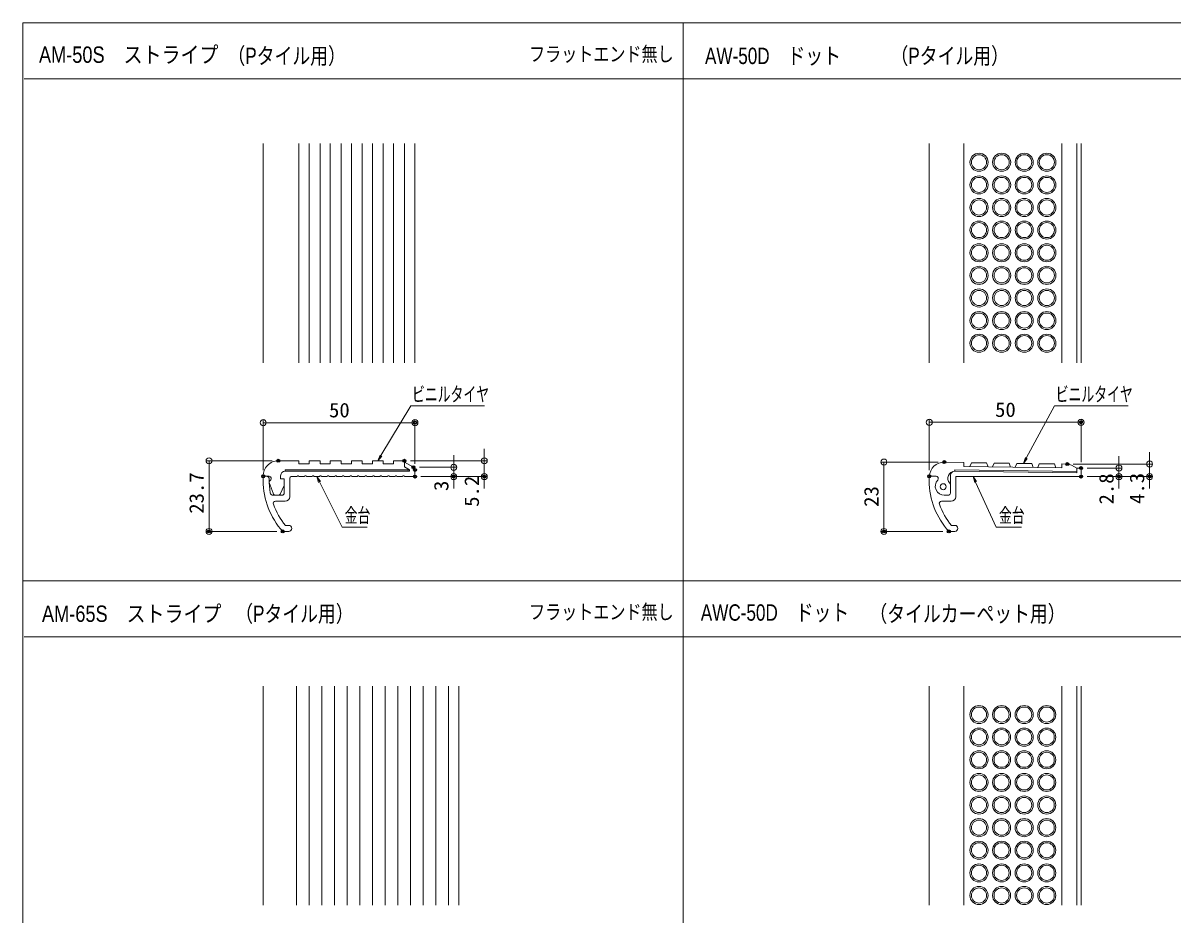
# Model space of a CAD drawing. Units: millimetres, scale not verified. Extents: x -400 to 400, y -277 to 277.
# Drawn here: x -400 to -18.7, y -18.5 to 277 of the extents above; entities that cross this region are included whole.
import ezdxf
from ezdxf.enums import TextEntityAlignment as Align

# ---------------------------------------------------------------- set-up
doc = ezdxf.new("R2010")
doc.units = ezdxf.units.MM
doc.header["$LTSCALE"] = 2
doc.header["$PDMODE"] = 32
doc.header["$PDSIZE"] = 1
for name, color, linetype, lineweight in [('0-0_zumenwaku', 6, 'Continuous', 9), ('0-2_1', 3, 'Continuous', 9), ('0-3_2', 4, 'Continuous', 9), ('0-4_0', 1, 'Continuous', 9), ('0-9_6文字', 2, 'Continuous', 9)]:
    doc.layers.add(name, color=color, linetype=linetype, lineweight=lineweight)
doc.layers.add('0-1_moji', color=2, linetype='Continuous')
doc.layers.add('0-5_Defpoints', color=7, linetype='Continuous')
doc.styles.add('ＭＳ ゴシック', font='')
doc.styles.add('ＭＳ Ｐゴシック', font='')
doc.styles.get('ＭＳ ゴシック').set_extended_font_data('MS Gothic')
doc.styles.get('ＭＳ Ｐゴシック').set_extended_font_data('MS PGothic')

# ---------------------------------------------------------------- blocks, each defined once
blk = doc.blocks.new('_Origin')
at = {"layer": '0-4_0'}
blk.add_line((0, 0), (-2, 0), dxfattribs=at)
blk.add_circle((0, 0), 1, dxfattribs=at)
blk = doc.blocks.new('MLeader1')
at = {"layer": '0-9_6文字', "color": 1}
blk.add_line((-270.599, 150.004), (-246.865, 150.004), dxfattribs=at)
at = {"layer": '0-9_6文字'}
blk.add_line((-280.902, 133.367), (-282.216, 131.823), dxfattribs=at)
at = {"layer": '0-9_6文字', "color": 1}
blk.add_lwpolyline([(-281.188, 133.539), (-271.319, 150.004), (-270.599, 150.004)], dxfattribs=at)
at = {"layer": '0-9_6文字'}
blk.add_lwpolyline([(-281.474, 133.71), (-282.216, 131.823), (-281.188, 133.539)], dxfattribs=at)
at = {"layer": '0-9_6文字', "style": 'ＭＳ ゴシック', "width": 0.65}
blk.add_text('ビニルタイヤ', height=4.809, dxfattribs=at).set_placement((-270.898, 150.061), align=Align.BOTTOM_LEFT)
blk = doc.blocks.new('MLeader2')
at = {"layer": '0-9_6文字'}
blk.add_line((-301.872, 124.659), (-302.466, 126.597), dxfattribs=at)
at = {"layer": '0-9_6文字', "color": 1}
blk.add_line((-293.398, 109.861), (-285.751, 109.861), dxfattribs=at)
at = {"layer": '0-9_6文字'}
blk.add_lwpolyline([(-301.275, 124.956), (-302.466, 126.597), (-301.574, 124.808)], dxfattribs=at)
at = {"layer": '0-9_6文字', "color": 1}
blk.add_lwpolyline([(-301.574, 124.808), (-294.118, 109.861), (-293.398, 109.861)], dxfattribs=at)
at = {"layer": '0-9_6文字', "style": 'ＭＳ ゴシック', "width": 0.65}
blk.add_text('金台', height=4.809, dxfattribs=at).set_placement((-293.218, 109.91), align=Align.BOTTOM_LEFT)
blk = doc.blocks.new('MLeader5')
at = {"layer": '0-9_6文字', "color": 1}
blk.add_line((-57.024, 150.004), (-33.289, 150.004), dxfattribs=at)
at = {"layer": '0-9_6文字'}
blk.add_line((-66.789, 132.552), (-68.032, 130.951), dxfattribs=at)
at = {"layer": '0-9_6文字', "color": 1}
blk.add_lwpolyline([(-67.082, 132.711), (-57.744, 150.004), (-57.024, 150.004)], dxfattribs=at)
at = {"layer": '0-9_6文字'}
blk.add_lwpolyline([(-67.375, 132.869), (-68.032, 130.951), (-67.082, 132.711)], dxfattribs=at)
at = {"layer": '0-9_6文字', "style": 'ＭＳ ゴシック', "width": 0.65}
blk.add_text('ビニルタイヤ', height=4.809, dxfattribs=at).set_placement((-57.323, 150.061), align=Align.BOTTOM_LEFT)
blk = doc.blocks.new('MLeader6')
at = {"layer": '0-9_6文字'}
blk.add_line((-84.19, 124.64), (-84.72, 126.597), dxfattribs=at)
at = {"layer": '0-9_6文字', "color": 1}
blk.add_line((-76.33, 109.861), (-68.683, 109.861), dxfattribs=at)
at = {"layer": '0-9_6文字'}
blk.add_lwpolyline([(-83.583, 124.918), (-84.72, 126.597), (-83.886, 124.779)], dxfattribs=at)
at = {"layer": '0-9_6文字', "color": 1}
blk.add_lwpolyline([(-83.886, 124.779), (-77.05, 109.861), (-76.33, 109.861)], dxfattribs=at)
at = {"layer": '0-9_6文字', "style": 'ＭＳ ゴシック', "width": 0.65}
blk.add_text('金台', height=4.809, dxfattribs=at).set_placement((-76.15, 109.91), align=Align.BOTTOM_LEFT)

msp = doc.modelspace()

# ---------------------------------------------------------------- linework, layer by layer
at = {"layer": '0-0_zumenwaku'}
for p, q in [((-180.977, 277.012), (-180.977, -276.988)), ((-399.577, 258.488), (258.023, 258.488)), ((258.023, 92.012), (-399.977, 92.012)), ((-399.577, 73.488), (258.023, 73.488))]:
    msp.add_line(p, q, dxfattribs=at)
msp.add_lwpolyline([(-399.977, -276.988), (400.023, -276.988), (400.023, 277.012), (-399.977, 277.012)], close=True, dxfattribs=at)
at = {"layer": '0-2_1'}
for p, q in [((-320.276, 164.333), (-320.276, 237.016)), ((-273.416, 237.016), (-273.416, 164.333)), ((-269.916, 164.333), (-269.916, 237.016)), ((-99.276, 164.333), (-99.276, 237.016)), ((-50.276, 164.333), (-50.276, 237.016)), ((-48.916, 237.016), (-48.916, 164.333)), ((-320.276, 126.397), (-320.276, 125.213)), ((-319.271, 126.697), (-319.976, 126.697)), ((-311.476, 119.897), (-311.476, 126.097)), ((-310.976, 126.597), (-309.016, 126.597)), ((-308.416, 126.597), (-306.516, 126.597)), ((-305.916, 126.597), (-304.016, 126.597)), ((-303.416, 126.597), (-301.516, 126.597)), ((-300.916, 126.597), (-299.016, 126.597)), ((-298.416, 126.597), (-296.516, 126.597)), ((-295.916, 126.597), (-294.016, 126.597)), ((-293.416, 126.597), (-291.516, 126.597)), ((-290.916, 126.597), (-289.016, 126.597)), ((-288.416, 126.597), (-286.516, 126.597)), ((-285.916, 126.597), (-284.016, 126.597)), ((-283.416, 126.597), (-281.516, 126.597)), ((-280.916, 126.597), (-279.016, 126.597)), ((-278.416, 126.597), (-276.516, 126.597)), ((-275.916, 126.597), (-274.016, 126.597)), ((-99.276, 126.697), (-97.026, 126.697)), ((-99.276, 125.213), (-99.276, 125.947)), ((-92.276, 121.147), (-92.276, 126.876)), ((-314.026, 120.397), (-316.943, 120.397)), ((-316.201, 118.397), (-312.976, 118.397)), ((-91.976, 118.397), (-95.201, 118.397)), ((-94.277, 120.397), (-93.026, 120.397)), ((-313.776, 108.397), (-311.776, 108.397)), ((-311.776, 110.397), (-312.869, 110.397)), ((-90.776, 108.397), (-92.776, 108.397)), ((-91.869, 110.397), (-90.776, 110.397)), ((-320.276, -15.575), (-320.276, 57.107)), ((-258.827, 57.107), (-258.827, -15.575)), ((-255.327, -15.575), (-255.327, 57.107)), ((-99.276, -15.575), (-99.276, 57.107)), ((-50.276, -15.575), (-50.276, 57.107)), ((-48.916, 57.107), (-48.916, -15.575))]:
    msp.add_line(p, q, dxfattribs=at)
for points in [[(-270.415, 129.686), (-273.416, 131.423), (-273.416, 129.823), (-271.716, 128.839), (-271.716, 128.376), (-312.976, 128.376)], [(-314.476, 126.876), (-314.476, 125.876), (-313.276, 125.876), (-313.276, 121.147)], [(-273.416, 126.597), (-269.916, 126.597), (-269.916, 128.821)], [(-90.755, 128.376), (-50.276, 127.797), (-50.276, 129.397), (-48.916, 129.397), (-48.916, 126.597), (-90.476, 126.597), (-90.476, 119.897)]]:
    msp.add_lwpolyline(points, dxfattribs=at)
for centre, radius, start, end in [((-270.916, 128.821), 1, 0, 59.93563), ((-319.976, 126.397), 0.3, 90, 180), ((-319.271, 125.697), 1, 358.84247, 90), ((-312.976, 126.876), 1.5, 90, 180), ((-310.976, 126.097), 0.5, 90, 180), ((-308.716, 126.597), 0.3, 0, 180), ((-306.216, 126.597), 0.3, 0, 180), ((-303.716, 126.597), 0.3, 0, 180), ((-301.216, 126.597), 0.3, 0, 180), ((-298.716, 126.597), 0.3, 0, 180), ((-296.216, 126.597), 0.3, 0, 180), ((-293.716, 126.597), 0.3, 0, 180), ((-291.216, 126.597), 0.3, 0, 180), ((-288.716, 126.597), 0.3, 0, 180), ((-286.216, 126.597), 0.3, 0, 180), ((-283.716, 126.597), 0.3, 0, 180), ((-281.216, 126.597), 0.3, 0, 180), ((-278.716, 126.597), 0.3, 0, 180), ((-276.216, 126.597), 0.3, 0, 180), ((-273.716, 126.597), 0.3, 0, 180), ((-98.526, 125.947), 0.75, 90, 180), ((-97.026, 125.947), 0.75, 317.15634, 90), ((-90.776, 126.876), 1.5, 89.18154, 180), ((-295.276, 125.213), 25, 180, 222.26857), ((-295.276, 125.213), 23, 178.84248, 189.98654), ((-74.276, 125.213), 25, 180, 222.26857), ((-94.277, 123.397), 3, 137.15635, 270), ((-316.943, 121.397), 1, 189.98654, 270), ((-316.201, 117.647), 0.75, 90, 199.87734), ((-314.026, 121.147), 0.75, 270, 0), ((-312.976, 119.897), 1.5, 270, 0), ((-95.201, 117.647), 0.75, 90, 199.87734), ((-93.026, 121.147), 0.75, 270, 0), ((-91.976, 119.897), 1.5, 270, 0), ((-295.276, 125.213), 23, 199.87734, 220.10107), ((-74.276, 125.213), 23, 199.87734, 220.10107), ((-311.776, 109.397), 1, 270, 90), ((-90.776, 109.397), 1, 270, 90)]:
    msp.add_arc(centre, radius, start, end, dxfattribs=at)
at = {"layer": '0-3_2'}
for p, q in [((-308.416, 164.333), (-308.416, 237.016)), ((-305.016, 237.016), (-305.016, 164.333)), ((-301.416, 164.333), (-301.416, 237.016)), ((-298.016, 237.016), (-298.016, 164.333)), ((-294.416, 164.333), (-294.416, 237.016)), ((-291.016, 237.016), (-291.016, 164.333)), ((-287.416, 164.333), (-287.416, 237.016)), ((-284.016, 237.016), (-284.016, 164.333)), ((-280.416, 164.333), (-280.416, 237.016)), ((-277.016, 237.016), (-277.016, 164.333)), ((-87.776, 237.016), (-87.776, 164.333)), ((-55.276, 164.333), (-55.276, 237.016)), ((-85.254, 131.197), (-85.773, 129.904)), ((-52.112, 130.385), (-50.276, 129.397)), ((-319.976, 126.697), (-320.275, 126.697)), ((-318.276, 126.697), (-319.271, 126.697)), ((-312.976, 128.876), (-312.976, 128.376)), ((-272.216, 128.876), (-312.976, 128.876)), ((-272.216, 129.129), (-272.216, 128.376)), ((-90.748, 128.876), (-90.755, 128.376)), ((-50.276, 128.297), (-90.748, 128.876)), ((-316.982, 121.055), (-318.268, 124.587)), ((-313.37, 123.413), (-314.507, 120.975)), ((-309.227, -15.575), (-309.227, 57.107)), ((-305.027, -15.575), (-305.027, 57.107)), ((-300.827, -15.575), (-300.827, 57.107)), ((-296.627, -15.575), (-296.627, 57.107)), ((-292.427, -15.575), (-292.427, 57.107)), ((-288.227, -15.575), (-288.227, 57.107)), ((-284.027, -15.575), (-284.027, 57.107)), ((-279.827, -15.575), (-279.827, 57.107)), ((-275.627, -15.575), (-275.627, 57.107)), ((-271.427, -15.575), (-271.427, 57.107)), ((-267.227, -15.575), (-267.227, 57.107)), ((-263.027, -15.575), (-263.027, 57.107)), ((-258.827, -15.575), (-258.827, 57.107)), ((-87.754, 57.107), (-87.754, -15.575)), ((-55.276, -15.575), (-55.276, 57.107))]:
    msp.add_line(p, q, dxfattribs=at)
for points in [[(-315.276, 131.823), (-308.416, 131.823), (-308.416, 130.823), (-305.016, 130.823), (-305.016, 131.823), (-301.416, 131.823), (-301.416, 130.823), (-298.016, 130.823), (-298.016, 131.823), (-294.416, 131.823), (-294.416, 130.823), (-291.016, 130.823), (-291.016, 131.823), (-287.416, 131.823), (-287.416, 130.823), (-284.016, 130.823), (-284.016, 131.823), (-280.416, 131.823), (-280.416, 130.823), (-277.016, 130.823), (-277.016, 131.823), (-273.416, 131.823), (-273.416, 131.423)], [(-94.269, 131.397), (-87.754, 131.233), (-87.773, 129.933), (-55.276, 129.469), (-55.257, 130.769), (-53.491, 130.743)], [(-85.254, 131.197), (-80.255, 131.126), (-79.773, 129.819)], [(-78.273, 129.797), (-77.755, 131.09), (-72.755, 131.019), (-72.274, 129.712)], [(-70.774, 129.69), (-70.256, 130.983), (-65.256, 130.911), (-64.775, 129.604)], [(-63.275, 129.583), (-62.756, 130.876), (-57.757, 130.804), (-57.276, 129.497)]]:
    msp.add_lwpolyline(points, dxfattribs=at)
for centre, radius in [((-82.755, 230.827), 3), ((-82.755, 230.827), 2.5), ((-75.255, 230.827), 3), ((-75.255, 230.827), 2.5), ((-67.755, 230.827), 3), ((-67.755, 230.827), 2.5), ((-60.255, 230.827), 3), ((-60.255, 230.827), 2.5), ((-82.755, 223.327), 3), ((-82.755, 223.327), 2.5), ((-75.255, 223.327), 3), ((-75.255, 223.327), 2.5), ((-67.755, 223.327), 3), ((-67.755, 223.327), 2.5), ((-60.255, 223.327), 3), ((-60.255, 223.327), 2.5), ((-82.755, 215.827), 3), ((-82.755, 215.827), 2.5), ((-75.255, 215.827), 3), ((-75.255, 215.827), 2.5), ((-67.755, 215.827), 3), ((-67.755, 215.827), 2.5), ((-60.255, 215.827), 3), ((-60.255, 215.827), 2.5), ((-82.755, 208.327), 3), ((-82.755, 208.327), 2.5), ((-75.255, 208.327), 3), ((-75.255, 208.327), 2.5), ((-67.755, 208.327), 3), ((-67.755, 208.327), 2.5), ((-60.255, 208.327), 3), ((-60.255, 208.327), 2.5), ((-82.755, 200.827), 3), ((-82.755, 200.827), 2.5), ((-75.255, 200.827), 3), ((-75.255, 200.827), 2.5), ((-67.755, 200.827), 3), ((-67.755, 200.827), 2.5), ((-60.255, 200.827), 3), ((-60.255, 200.827), 2.5), ((-82.755, 193.327), 3), ((-82.755, 193.327), 2.5), ((-75.255, 193.327), 3), ((-75.255, 193.327), 2.5), ((-67.755, 193.327), 3), ((-67.755, 193.327), 2.5), ((-60.255, 193.327), 3), ((-60.255, 193.327), 2.5), ((-82.755, 185.827), 3), ((-82.755, 185.827), 2.5), ((-75.255, 185.827), 3), ((-75.255, 185.827), 2.5), ((-67.755, 185.827), 3), ((-67.755, 185.827), 2.5), ((-60.255, 185.827), 3), ((-60.255, 185.827), 2.5), ((-82.755, 178.327), 3), ((-82.755, 178.327), 2.5), ((-75.255, 178.327), 3), ((-75.255, 178.327), 2.5), ((-67.755, 178.327), 3), ((-67.755, 178.327), 2.5), ((-60.255, 178.327), 3), ((-60.255, 178.327), 2.5), ((-82.755, 170.827), 3), ((-82.755, 170.827), 2.5), ((-75.255, 170.827), 3), ((-75.255, 170.827), 2.5), ((-67.755, 170.827), 3), ((-67.755, 170.827), 2.5), ((-60.255, 170.827), 3), ((-60.255, 170.827), 2.5), ((-94.651, 123.234), 1), ((-82.776, 47.677), 3), ((-82.776, 47.677), 2.5), ((-75.276, 47.677), 3), ((-75.276, 47.677), 2.5), ((-67.776, 47.677), 3), ((-67.776, 47.677), 2.5), ((-60.276, 47.677), 3), ((-60.276, 47.677), 2.5), ((-82.776, 40.177), 3), ((-82.776, 40.177), 2.5), ((-75.276, 40.177), 3), ((-75.276, 40.177), 2.5), ((-67.776, 40.177), 3), ((-67.776, 40.177), 2.5), ((-60.276, 40.177), 3), ((-60.276, 40.177), 2.5), ((-82.776, 32.677), 3), ((-82.776, 32.677), 2.5), ((-75.276, 32.677), 3), ((-75.276, 32.677), 2.5), ((-67.776, 32.677), 3), ((-67.776, 32.677), 2.5), ((-60.276, 32.677), 3), ((-60.276, 32.677), 2.5), ((-82.776, 25.177), 3), ((-82.776, 25.177), 2.5), ((-75.276, 25.177), 3), ((-75.276, 25.177), 2.5), ((-67.776, 25.177), 3), ((-67.776, 25.177), 2.5), ((-60.276, 25.177), 3), ((-60.276, 25.177), 2.5), ((-82.776, 17.677), 3), ((-82.776, 17.677), 2.5), ((-75.276, 17.677), 3), ((-75.276, 17.677), 2.5), ((-67.776, 17.677), 3), ((-67.776, 17.677), 2.5), ((-60.276, 17.677), 3), ((-60.276, 17.677), 2.5), ((-82.776, 10.177), 3), ((-82.776, 10.177), 2.5), ((-75.276, 10.177), 3), ((-75.276, 10.177), 2.5), ((-67.776, 10.177), 3), ((-67.776, 10.177), 2.5), ((-60.276, 10.177), 3), ((-60.276, 10.177), 2.5), ((-82.776, 2.677), 3), ((-82.776, 2.677), 2.5), ((-75.276, 2.677), 3), ((-75.276, 2.677), 2.5), ((-67.776, 2.677), 3), ((-67.776, 2.677), 2.5), ((-60.276, 2.677), 3), ((-60.276, 2.677), 2.5), ((-82.776, -4.823), 3), ((-82.776, -4.823), 2.5), ((-75.276, -4.823), 3), ((-75.276, -4.823), 2.5), ((-67.776, -4.823), 3), ((-67.776, -4.823), 2.5), ((-60.276, -4.823), 3), ((-60.276, -4.823), 2.5), ((-82.776, -12.323), 3), ((-82.776, -12.323), 2.5), ((-75.276, -12.323), 3), ((-75.276, -12.323), 2.5), ((-67.776, -12.323), 3), ((-67.776, -12.323), 2.5), ((-60.276, -12.323), 3), ((-60.276, -12.323), 2.5)]:
    msp.add_circle(centre, radius, dxfattribs=at)
for centre, radius, start, end in [((-315.276, 126.823), 5, 90, 181.44368), ((-94.269, 126.38), 5.017, 90, 176.37666), ((-53.534, 127.744), 3, 61.70711, 89.18154), ((-318.276, 125.997), 0.7, 302.28784, 90), ((-90.788, 126.053), 2.322, 89.1816, 225.21587), ((-317.479, 124.736), 0.792, 122.28784, 181.22951), ((-314.276, 123.836), 1, 335, 0), ((-92.776, 124.05), 0.5, 0, 45.21587), ((-316.043, 121.397), 1, 200, 270), ((-315.413, 121.397), 1, 270, 335)]:
    msp.add_arc(centre, radius, start, end, dxfattribs=at)
at = {"layer": '0-4_0'}
for p, q in [((-320.275, 128.697), (-320.275, 145.471)), ((-269.916, 130.821), (-269.916, 145.471)), ((-99.276, 128.697), (-99.276, 145.618)), ((-48.916, 131.397), (-48.916, 145.618)), ((-318.275, 144.471), (-271.916, 144.471)), ((-97.276, 144.618), (-50.916, 144.618)), ((-257.035, 131.686), (-257.035, 133.686)), ((-246.914, 133.823), (-246.914, 135.823)), ((-26.176, 132.743), (-26.176, 134.743)), ((-317.276, 131.823), (-339.232, 131.823)), ((-338.232, 129.823), (-338.232, 110.397)), ((-271.416, 131.823), (-245.914, 131.823)), ((-268.415, 129.686), (-256.035, 129.686)), ((-257.035, 129.686), (-257.035, 126.597)), ((-246.914, 131.823), (-246.914, 126.597)), ((-96.269, 131.397), (-115.328, 131.397)), ((-51.491, 130.743), (-25.176, 130.743)), ((-36.325, 131.397), (-36.325, 133.397)), ((-26.176, 130.743), (-26.176, 126.597)), ((-267.916, 126.597), (-256.035, 126.597)), ((-267.916, 126.597), (-245.914, 126.597)), ((-114.328, 129.397), (-114.328, 110.397)), ((-46.916, 129.397), (-35.325, 129.397)), ((-46.916, 126.597), (-35.325, 126.597)), ((-46.916, 126.597), (-25.176, 126.597)), ((-36.325, 129.397), (-36.325, 126.597)), ((-257.035, 124.597), (-257.035, 122.597)), ((-246.914, 124.597), (-246.914, 122.597)), ((-36.325, 124.597), (-36.325, 122.597)), ((-26.176, 124.597), (-26.176, 122.597)), ((-315.776, 108.397), (-339.232, 108.397)), ((-94.776, 108.397), (-115.328, 108.397))]:
    msp.add_line(p, q, dxfattribs=at)
at = {"layer": '0-5_Defpoints'}
for p in [(-269.916, 144.471), (-48.916, 144.618), (-315.276, 131.823), (-273.416, 131.823), (-270.415, 129.686), (-94.269, 131.397), (-53.491, 130.743), (-48.916, 129.397), (-48.916, 129.397), (-320.275, 126.697), (-269.916, 128.821), (-269.916, 126.597), (-257.035, 126.597), (-246.914, 126.597), (-99.276, 126.697), (-48.916, 126.597), (-36.325, 126.597), (-26.176, 126.597), (-338.232, 108.397), (-313.776, 108.397), (-114.328, 108.397), (-92.776, 108.397)]:
    msp.add_point(p, dxfattribs=at)

# ---------------------------------------------------------------- block references
at = {"layer": '0-4_0'}
for p, rotation in [((-320.275, 144.471), 180), ((-99.276, 144.618), 180), ((-246.914, 131.823), 270), ((-338.232, 131.823), 90), ((-257.035, 129.686), 270), ((-114.328, 131.397), 90), ((-36.325, 129.397), 270), ((-26.176, 130.743), 270), ((-257.035, 126.597), 90), ((-246.914, 126.597), 90), ((-36.325, 126.597), 90), ((-26.176, 126.597), 90), ((-338.232, 108.397), 270), ((-114.328, 108.397), 270)]:
    msp.add_blockref('_Origin', p, dxfattribs=dict(at, rotation=rotation))
for p in [(-269.916, 144.471), (-48.916, 144.618)]:
    msp.add_blockref('_Origin', p, dxfattribs=at)
at = {"layer": '0-9_6文字'}
for name in ['MLeader1', 'MLeader5', 'MLeader2', 'MLeader6']:
    msp.add_blockref(name, (0, 0), dxfattribs=at)

# ---------------------------------------------------------------- texts
at = {"layer": '0-1_moji', "style": 'ＭＳ Ｐゴシック'}
for s, height, width, p in [('AM-50S\u3000ストライプ', 5.425, 0.85, (-394.672, 262.173)), ('（Pタイル用）', 5.425, 0.8, (-332.129, 261.773)), ('フラットエンド無し', 4.883, 0.8, (-232.036, 262.812)), ('AW-50D\u3000ドット', 5.423, 0.8, (-173.672, 261.773)), ('（Pタイル用）', 5.425, 0.8, (-112.129, 261.773)), ('AM-65S\u3000ストライプ', 5.425, 0.85, (-393.672, 76.773)), ('（Pタイル用）', 5.425, 0.8, (-329.565, 76.773)), ('フラットエンド無し', 4.883, 0.8, (-232.036, 77.812)), ('AWC-50D\u3000ドット', 5.425, 0.8, (-175.072, 77.173)), ('（タイルカーペット用）', 5.425, 0.8, (-119.142, 76.773))]:
    msp.add_text(s, height=height, dxfattribs=dict(at, width=width)).set_placement(p, align=Align.BOTTOM_LEFT)
at = {"layer": '0-4_0', "color": 2, "style": 'ＭＳ ゴシック', "width": 1.05}
for p in [(-298.429, 144.796), (-77.43, 144.943)]:
    msp.add_text('50', height=4.809, dxfattribs=at).set_placement(p, align=Align.BOTTOM_LEFT)
for s, p in [('23.7', (-338.557, 114.277)), ('5.2', (-247.239, 116.563)), ('2.8', (-36.65, 117.35)), ('4.3', (-26.501, 117.534)), ('3', (-257.36, 121.809)), ('23', (-114.652, 116.564))]:
    msp.add_text(s, height=4.809, rotation=90, dxfattribs=at).set_placement(p, align=Align.BOTTOM_LEFT)

doc.saveas('drawing.dxf')
